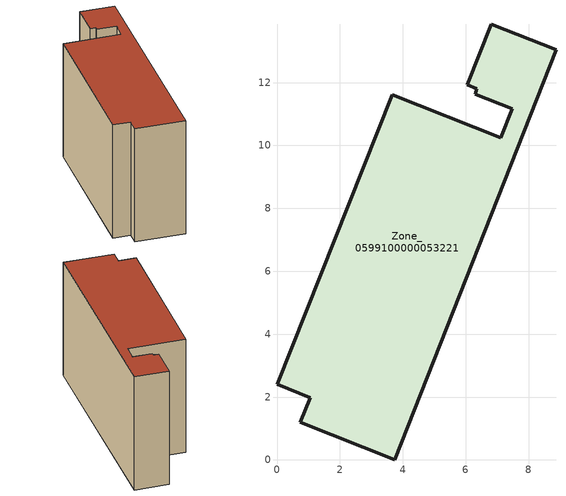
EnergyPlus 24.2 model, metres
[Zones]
Zone_0599100000053221
 floor ground (C_G): 0.74,1.2 1.05,1.98 0,2.4 3.67,11.62 7.11,10.25 7.48,11.16 6.29,11.63 6.35,11.8 6.05,11.93 6.81,13.86 8.87,13.04 3.74,0 z7.19
 wall outside (C_F): 1.05,1.98 0.74,1.2 3.74,0 8.87,13.04 6.81,13.86 6.05,11.93 6.35,11.8 6.29,11.63 7.48,11.16 7.11,10.25 3.67,11.62 0,2.4 1.05,1.98 z7.19:15.21
 roof outside (C_R): 6.35,11.8 6.29,11.63 7.48,11.16 7.11,10.25 3.67,11.62 0,2.4 1.05,1.98 0.74,1.2 3.74,0 8.87,13.04 6.81,13.86 6.05,11.93 z15.21
[BUILDING]
Pand.0599100000053221: North Axis=0; Terrain=City; Loads Convergence Tolerance Value=0.04; Temperature Convergence Tolerance Value=0.4; Solar Distribution=FullExterior; Maximum Number of Warmup Days=25; Minimum Number of Warmup Days=1
[Site:Location]
Rotterdam.The.Hague.AP_ZH_NLD Design_Conditions: Latitude=51.96; Longitude=4.45; Time Zone=1; Elevation=-4.5
[SITE:GROUNDTEMPERATURE:BUILDINGSURFACE]
18, 18, 18, 18, 18, 18, 18, 18, 18, 18, 18, 18
[MATERIAL] Thermal Absorptance=0.9; Solar Absorptance=0.7; Visible Absorptance=0.7
Name | Roughness | Thickness | Conductivity | Density | Specific Heat
G.TI.1975-1991 | MediumSmooth | 0.15 | 0.288461 | 540 | 1210
F.TI.1975-1991 | Rough | 0.3 | 0.230769 | 1920 | 840
R.TI.1975-1991 | MediumRough | 0.2 | 0.153846 | 1500 | 1000
[CONSTRUCTION]
C_G: G.TI.1975-1991
C_F: F.TI.1975-1991
C_R: R.TI.1975-1991
[ZONE]
Zone_0599100000053221: Type=1; Multiplier=1; Ceiling Height=Autocalculate; Volume=Autocalculate; Floor Area=autocalculate; Part of Total Floor Area=Yes
[ZONEINFILTRATION:DESIGNFLOWRATE]
Infil_Zone_0599100000053221: Zone or ZoneList or Space or SpaceList=Zone_0599100000053221; Schedule=AlwaysOn; Design Flow Rate Calculation Method=Flow/Area; Flow Rate per Floor Area=0.003; Constant Term Coefficient=1; Temperature Term Coefficient=0; Velocity Term Coefficient=0; Velocity Squared Term Coefficient=0
[HVACTEMPLATE:ZONE:IDEALLOADSAIRSYSTEM]
Zone_0599100000053221: Maximum Heating Supply Air Temperature=50; Minimum Cooling Supply Air Temperature=13; Maximum Heating Supply Air Humidity Ratio=0.0156; Minimum Cooling Supply Air Humidity Ratio=0.0077; Heating Limit=NoLimit; Cooling Limit=NoLimit; Dehumidification Control Type=ConstantSensibleHeatRatio; Cooling Sensible Heat Ratio=0.7; Dehumidification Setpoint=60; Humidification Control Type=None; Humidification Setpoint=30; Outdoor Air Method=None; Outdoor Air Flow Rate per Person=0.00944; Outdoor Air Flow Rate per Zone Floor Area=0; Outdoor Air Flow Rate per Zone=0; Demand Controlled Ventilation Type=None; Outdoor Air Economizer Type=NoEconomizer; Heat Recovery Type=None; Sensible Heat Recovery Effectiveness=0.7; Latent Heat Recovery Effectiveness=0.65
[ZONECONTROL:THERMOSTAT]
ThermostatControl_Zone_0599100000053221: Zone or ZoneList=Zone_0599100000053221; Control Type Schedule=DualSetpointControlType; Control 1=Thermostat_Zone_0599100000053221; Temperature Difference Between Cutout And Setpoint=0
[THERMOSTATSETPOINT:DUALSETPOINT]
Thermostat_Zone_0599100000053221: Heating Setpoint Temperature Schedule=HeatingSetpoint_Zone_0599100000053221; Cooling Setpoint Temperature Schedule=CoolingSetpoint_Zone_0599100000053221
[SCHEDULE:COMPACT]
HeatingSetpoint_Zone_0599100000053221: Through: 12/31, For: AllDays, Until: 24:00, 21
CoolingSetpoint_Zone_0599100000053221: Through: 12/31, For: AllDays, Until: 24:00, 24
DualSetpointControlType: Through: 12/31, For: AllDays, Until: 24:00, 4
AlwaysOn: Through: 12/31, For: AllDays, Until: 24:00, 1
